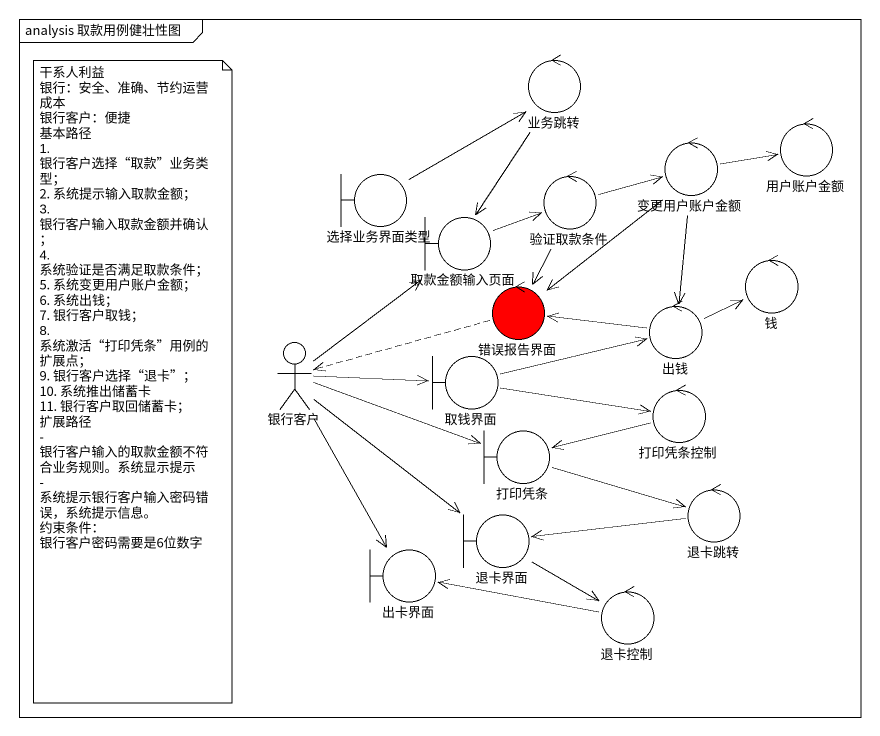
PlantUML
@startuml
mainframe analysis 取款用例健壮性图
control 业务跳转
control 用户账户金额
boundary 选择业务界面类型
control 验证取款条件
control 变更用户账户金额
boundary 取款金额输入页面
control 错误报告界面 #FF0000
control 钱
actor 银行客户
boundary 取钱界面
control 出钱
control 打印凭条控制
boundary 打印凭条
boundary 退卡界面
control 退卡跳转
boundary 出卡界面
control 退卡控制
业务跳转 --> 取款金额输入页面
选择业务界面类型 -up-> 业务跳转
验证取款条件 -right-> 变更用户账户金额
验证取款条件 --> 错误报告界面
变更用户账户金额 -right-> 用户账户金额
变更用户账户金额 --> 错误报告界面
变更用户账户金额 --> 出钱
取款金额输入页面 -right-> 验证取款条件
错误报告界面 .left.> 银行客户
银行客户 -up-> 取款金额输入页面
银行客户 -right-> 取钱界面
银行客户 -right-> 打印凭条
银行客户 --> 退卡界面
银行客户 --> 出卡界面
取钱界面 -right-> 出钱
取钱界面 -right-> 打印凭条控制
出钱 -left-> 错误报告界面
出钱 -right-> 钱
打印凭条控制 -left-> 打印凭条
打印凭条 -right-> 退卡跳转
退卡界面 --> 退卡控制
退卡跳转 -left-> 退卡界面
退卡控制 -left-> 出卡界面
note as N1
  干系人利益
  银行：安全、准确、节约运营成本
  银行客户：便捷
  基本路径
  1. 银行客户选择“取款”业务类型；
  2. 系统提示输入取款金额；
  3. 银行客户输入取款金额并确认；
  4. 系统验证是否满足取款条件；
  5. 系统变更用户账户金额；
  6. 系统出钱；
  7. 银行客户取钱；
  8. 系统激活“打印凭条”用例的扩展点；
  9. 银行客户选择“退卡”；
  10. 系统推出储蓄卡
  11. 银行客户取回储蓄卡；
  扩展路径
  - 银行客户输入的取款金额不符合业务规则。系统显示提示
  - 系统提示银行客户输入密码错误，系统提示信息。
  约束条件：
  银行客户密码需要是6位数字
end note
@enduml
